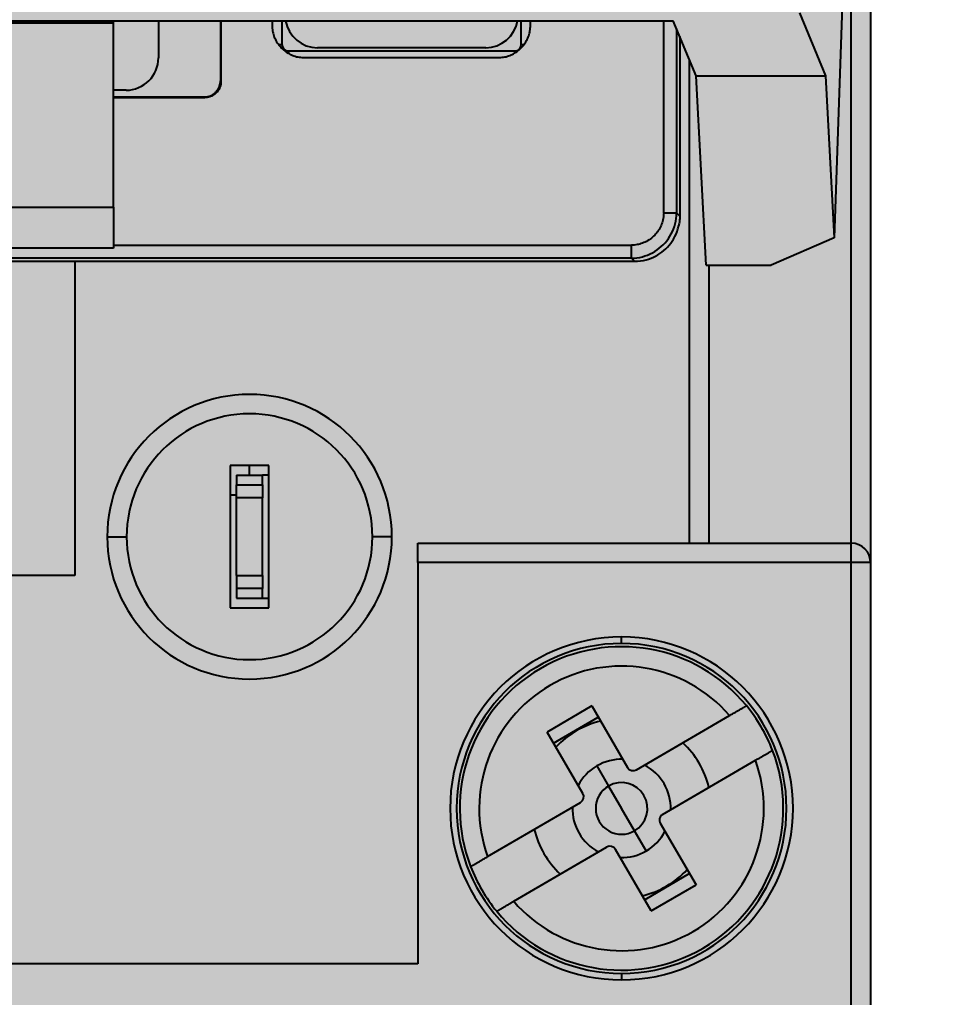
# Model space of a CAD drawing. Extents: x -20 to 1437, y -5898 to 436.
# Drawn here: x 955.69 to 969.89, y 50.24 to 65.35 of the extents above; entities that cross this region are included whole.
import ezdxf

# ---------------------------------------------------------------- set-up
doc = ezdxf.new("R2010")
doc.units = 0
doc.layers.add('MAIN-1', color=7, linetype='Continuous')
doc.layers.add('SYMS', color=7, linetype='Continuous')
doc.dimstyles.new('ISO-25', dxfattribs={"dimtxt": 2.5, "dimasz": 2.5, "dimexe": 1.25, "dimexo": 0.625, "dimtad": 1, "dimtxsty": 'Standard', "dimcen": 2.5, "dimadec": 0, "dimazin": 0, "dimtfac": 1, "dimtmove": 0, "dimatfit": 3, "dimfxl": 1, "dimarcsym": 0})

# ---------------------------------------------------------------- blocks, each defined once
blk = doc.blocks.new('*D43')
at = {"layer": 'Defpoints', "color": 0, "transparency": 16777216}
for p in [(1014.705, 432.767), (752.055, 274.435), (1014.705, -31.651)]:
    blk.add_point(p, dxfattribs=at)
at = {"layer": 'SYMS', "color": 0, "lineweight": -2, "transparency": 16777216}
for p, q in [((752.055, 275.06), (752.055, 434.017)), ((1014.705, -31.026), (1014.705, 434.017)), ((754.555, 432.767), (1012.205, 432.767))]:
    blk.add_line(p, q, dxfattribs=at)
at = {"layer": 'SYMS', "color": 0, "transparency": 16777216}
for points in [[(754.555, 433.183), (754.555, 432.35), (752.055, 432.767)], [(1012.205, 433.183), (1012.205, 432.35), (1014.705, 432.767)]]:
    blk.add_solid(points, dxfattribs=at)
at = {"layer": 'SYMS', "color": 0, "transparency": 16777216, "insert": (883.38, 434.85), "char_height": 2.5, "attachment_point": 5}
blk.add_mtext('262,65', dxfattribs=at)

msp = doc.modelspace()

# ---------------------------------------------------------------- hatches: boundary and pattern name
at = {"layer": 'SYMS', "true_color": 0x636466}
h = msp.add_hatch(color=251, dxfattribs=at)
h.dxf.hatch_style = 1
h.paths.add_polyline_path([(941.944, 38.159), (968.844, 38.159), (968.844, 117.159), (941.944, 117.159)])

# ---------------------------------------------------------------- linework, layer by layer
at = {"layer": 'MAIN-1'}
for p, q in [((968.844, 74.559), (968.844, 56.959)), ((968.544, 57.259), (968.544, 66.259)), ((968.416, 65.959), (968.278, 61.978)), ((967.742, 65.459), (968.146, 64.484)), ((944.885, 65.332), (965.794, 65.332)), ((957.139, 65.296), (957.139, 65.332)), ((957.835, 65.332), (957.835, 64.762)), ((958.794, 65.332), (958.794, 64.406)), ((958.802, 65.332), (958.802, 64.398)), ((959.594, 65.332), (959.594, 65.266)), ((959.744, 65.332), (959.744, 64.969)), ((963.444, 64.969), (963.444, 65.332)), ((963.585, 65.266), (963.585, 65.332)), ((965.645, 62.366), (965.645, 65.332)), ((966.146, 64.484), (965.794, 65.332)), ((957.139, 65.296), (953.539, 65.296)), ((957.139, 62.455), (957.139, 65.296)), ((959.594, 65.266), (959.594, 65.244)), ((959.594, 65.244), (959.595, 65.223)), ((959.595, 65.223), (959.597, 65.202)), ((959.597, 65.202), (959.6, 65.181)), ((959.6, 65.181), (959.604, 65.161)), ((959.604, 65.161), (959.608, 65.141)), ((963.57, 65.141), (963.575, 65.161)), ((963.575, 65.161), (963.578, 65.181)), ((963.578, 65.181), (963.581, 65.202)), ((963.581, 65.202), (963.583, 65.223)), ((963.583, 65.223), (963.585, 65.244)), ((963.585, 65.244), (963.585, 65.266)), ((965.845, 65.211), (965.845, 62.366)), ((959.608, 65.141), (959.614, 65.122)), ((959.614, 65.122), (959.62, 65.102)), ((959.62, 65.102), (959.627, 65.083)), ((959.627, 65.083), (959.634, 65.065)), ((959.634, 65.065), (959.643, 65.046)), ((959.643, 65.046), (959.652, 65.028)), ((959.652, 65.028), (959.662, 65.011)), ((959.662, 65.011), (959.673, 64.994)), ((963.505, 64.994), (963.516, 65.011)), ((963.516, 65.011), (963.527, 65.028)), ((963.527, 65.028), (963.536, 65.046)), ((963.536, 65.046), (963.544, 65.065)), ((963.544, 65.065), (963.552, 65.083)), ((963.552, 65.083), (963.559, 65.102)), ((963.559, 65.102), (963.565, 65.122)), ((963.565, 65.122), (963.57, 65.141)), ((965.894, 65.093), (965.894, 62.317)), ((959.673, 64.994), (959.685, 64.977)), ((959.685, 64.977), (959.698, 64.96)), ((959.691, 64.969), (959.744, 64.969)), ((959.698, 64.96), (959.711, 64.944)), ((959.711, 64.944), (959.725, 64.928)), ((959.725, 64.928), (959.74, 64.912)), ((959.74, 64.912), (959.756, 64.897)), ((959.756, 64.897), (959.772, 64.883)), ((959.772, 64.883), (959.788, 64.87)), ((959.788, 64.87), (959.804, 64.857)), ((959.804, 64.857), (959.821, 64.845)), ((959.844, 64.869), (959.844, 64.831)), ((959.844, 64.869), (963.344, 64.869)), ((962.894, 64.919), (960.294, 64.919)), ((963.344, 64.837), (963.344, 64.869)), ((963.357, 64.845), (963.374, 64.857)), ((963.374, 64.857), (963.391, 64.87)), ((963.391, 64.87), (963.407, 64.883)), ((963.407, 64.883), (963.423, 64.897)), ((963.423, 64.897), (963.439, 64.912)), ((963.439, 64.912), (963.454, 64.928)), ((963.444, 64.969), (963.488, 64.969)), ((963.454, 64.928), (963.468, 64.944)), ((963.468, 64.944), (963.481, 64.96)), ((963.481, 64.96), (963.494, 64.977)), ((963.494, 64.977), (963.505, 64.994)), ((959.821, 64.845), (959.839, 64.834)), ((959.839, 64.834), (959.856, 64.824)), ((959.856, 64.824), (959.874, 64.815)), ((959.874, 64.815), (959.892, 64.806)), ((959.892, 64.806), (959.911, 64.799)), ((959.911, 64.799), (959.93, 64.792)), ((959.93, 64.792), (959.949, 64.786)), ((959.949, 64.786), (959.969, 64.78)), ((959.969, 64.78), (959.989, 64.776)), ((959.989, 64.776), (960.009, 64.772)), ((960.009, 64.772), (960.03, 64.77)), ((960.03, 64.77), (960.051, 64.768)), ((960.051, 64.768), (960.072, 64.766)), ((960.072, 64.766), (960.094, 64.766)), ((960.094, 64.766), (963.085, 64.766)), ((963.085, 64.766), (963.107, 64.766)), ((963.107, 64.766), (963.128, 64.768)), ((963.128, 64.768), (963.149, 64.77)), ((963.149, 64.77), (963.169, 64.772)), ((963.169, 64.772), (963.19, 64.776)), ((963.19, 64.776), (963.21, 64.78)), ((963.21, 64.78), (963.229, 64.786)), ((963.229, 64.786), (963.249, 64.792)), ((963.249, 64.792), (963.268, 64.799)), ((963.268, 64.799), (963.286, 64.806)), ((963.286, 64.806), (963.304, 64.815)), ((963.304, 64.815), (963.322, 64.824)), ((963.322, 64.824), (963.34, 64.834)), ((963.34, 64.834), (963.357, 64.845)), ((966.044, 57.259), (966.044, 64.731)), ((958.793, 64.395), (958.794, 64.406)), ((958.802, 64.398), (958.794, 64.406)), ((958.802, 64.398), (958.802, 64.386)), ((966.3, 61.556), (966.146, 64.484)), ((966.146, 64.484), (968.146, 64.484)), ((968.146, 64.484), (968.278, 61.978)), ((957.335, 64.262), (957.139, 64.262)), ((958.732, 64.242), (958.739, 64.251)), ((958.739, 64.251), (958.746, 64.26)), ((958.746, 64.26), (958.752, 64.269)), ((958.755, 64.251), (958.748, 64.242)), ((958.752, 64.269), (958.758, 64.278)), ((958.761, 64.26), (958.755, 64.251)), ((958.758, 64.278), (958.764, 64.288)), ((958.767, 64.27), (958.761, 64.26)), ((958.764, 64.288), (958.769, 64.298)), ((958.773, 64.279), (958.767, 64.27)), ((958.769, 64.298), (958.774, 64.308)), ((958.778, 64.289), (958.773, 64.279)), ((958.774, 64.308), (958.778, 64.318)), ((958.778, 64.318), (958.781, 64.329)), ((958.782, 64.299), (958.778, 64.289)), ((958.781, 64.329), (958.785, 64.339)), ((958.786, 64.31), (958.782, 64.299)), ((958.785, 64.339), (958.787, 64.35)), ((958.79, 64.32), (958.786, 64.31)), ((958.787, 64.35), (958.79, 64.361)), ((958.79, 64.361), (958.791, 64.372)), ((958.793, 64.331), (958.79, 64.32)), ((958.791, 64.372), (958.793, 64.383)), ((958.793, 64.383), (958.793, 64.395)), ((958.796, 64.341), (958.793, 64.331)), ((958.798, 64.352), (958.796, 64.341)), ((958.8, 64.363), (958.798, 64.352)), ((958.801, 64.374), (958.8, 64.363)), ((958.802, 64.386), (958.801, 64.374)), ((958.544, 64.156), (957.139, 64.156)), ((957.139, 64.148), (958.552, 64.148)), ((958.544, 64.156), (958.555, 64.157)), ((958.544, 64.156), (958.552, 64.148)), ((958.564, 64.148), (958.552, 64.148)), ((958.555, 64.157), (958.567, 64.157)), ((958.576, 64.149), (958.564, 64.148)), ((958.567, 64.157), (958.578, 64.159)), ((958.587, 64.15), (958.576, 64.149)), ((958.578, 64.159), (958.589, 64.16)), ((958.598, 64.152), (958.587, 64.15)), ((958.589, 64.16), (958.6, 64.163)), ((958.609, 64.154), (958.598, 64.152)), ((958.6, 64.163), (958.611, 64.165)), ((958.619, 64.157), (958.609, 64.154)), ((958.611, 64.165), (958.621, 64.169)), ((958.63, 64.16), (958.619, 64.157)), ((958.621, 64.169), (958.632, 64.172)), ((958.64, 64.163), (958.63, 64.16)), ((958.632, 64.172), (958.642, 64.176)), ((958.651, 64.168), (958.64, 64.163)), ((958.642, 64.176), (958.652, 64.181)), ((958.661, 64.172), (958.651, 64.168)), ((958.652, 64.181), (958.662, 64.186)), ((958.671, 64.177), (958.661, 64.172)), ((958.662, 64.186), (958.672, 64.192)), ((958.68, 64.183), (958.671, 64.177)), ((958.672, 64.192), (958.681, 64.198)), ((958.69, 64.189), (958.68, 64.183)), ((958.681, 64.198), (958.69, 64.204)), ((958.69, 64.204), (958.699, 64.211)), ((958.699, 64.195), (958.69, 64.189)), ((958.699, 64.211), (958.708, 64.218)), ((958.708, 64.202), (958.699, 64.195)), ((958.708, 64.218), (958.716, 64.226)), ((958.717, 64.209), (958.708, 64.202)), ((958.716, 64.226), (958.724, 64.234)), ((958.725, 64.217), (958.717, 64.209)), ((958.724, 64.234), (958.732, 64.242)), ((958.733, 64.225), (958.725, 64.217)), ((958.741, 64.233), (958.733, 64.225)), ((958.748, 64.242), (958.741, 64.233)), ((953.539, 62.455), (957.139, 62.455)), ((957.139, 62.455), (957.139, 61.82)), ((965.64, 62.299), (965.637, 62.277)), ((965.643, 62.321), (965.64, 62.299)), ((965.644, 62.343), (965.643, 62.321)), ((965.645, 62.366), (965.644, 62.343)), ((965.645, 62.366), (965.845, 62.366)), ((965.839, 62.279), (965.843, 62.322)), ((965.843, 62.322), (965.845, 62.366)), ((965.894, 62.317), (965.845, 62.366)), ((965.894, 62.294), (965.893, 62.275)), ((965.894, 62.317), (965.894, 62.316)), ((965.894, 62.316), (965.894, 62.316)), ((965.894, 62.316), (965.894, 62.315)), ((965.894, 62.315), (965.894, 62.314)), ((965.894, 62.314), (965.894, 62.314)), ((965.894, 62.314), (965.894, 62.313)), ((965.894, 62.313), (965.894, 62.313)), ((965.894, 62.313), (965.894, 62.312)), ((965.894, 62.312), (965.894, 62.311)), ((965.894, 62.311), (965.894, 62.311)), ((965.894, 62.311), (965.894, 62.31)), ((965.894, 62.31), (965.894, 62.31)), ((965.894, 62.31), (965.894, 62.309)), ((965.894, 62.309), (965.894, 62.308)), ((965.894, 62.308), (965.894, 62.308)), ((965.894, 62.308), (965.894, 62.307)), ((965.894, 62.307), (965.894, 62.307)), ((965.894, 62.307), (965.894, 62.306)), ((965.894, 62.306), (965.894, 62.305)), ((965.894, 62.305), (965.894, 62.305)), ((965.894, 62.305), (965.894, 62.304)), ((965.894, 62.304), (965.894, 62.302)), ((965.894, 62.302), (965.894, 62.301)), ((965.894, 62.301), (965.894, 62.3)), ((965.894, 62.3), (965.894, 62.299)), ((965.894, 62.299), (965.894, 62.298)), ((965.894, 62.298), (965.894, 62.297)), ((965.894, 62.297), (965.894, 62.296)), ((965.894, 62.296), (965.894, 62.295)), ((965.894, 62.295), (965.894, 62.294)), ((965.596, 62.15), (965.585, 62.13)), ((965.605, 62.171), (965.596, 62.15)), ((965.613, 62.192), (965.605, 62.171)), ((965.621, 62.213), (965.613, 62.192)), ((965.627, 62.234), (965.621, 62.213)), ((965.632, 62.255), (965.627, 62.234)), ((965.637, 62.277), (965.632, 62.255)), ((965.797, 62.115), (965.811, 62.155)), ((965.811, 62.155), (965.823, 62.195)), ((965.823, 62.195), (965.832, 62.237)), ((965.832, 62.237), (965.839, 62.279)), ((965.866, 62.121), (965.878, 62.168)), ((965.881, 62.185), (965.878, 62.168)), ((965.884, 62.203), (965.881, 62.185)), ((965.887, 62.221), (965.884, 62.203)), ((965.889, 62.239), (965.887, 62.221)), ((965.891, 62.257), (965.889, 62.239)), ((965.893, 62.275), (965.891, 62.257)), ((965.474, 61.989), (965.456, 61.975)), ((965.49, 62.005), (965.474, 61.989)), ((965.506, 62.02), (965.49, 62.005)), ((965.521, 62.037), (965.506, 62.02)), ((965.536, 62.054), (965.521, 62.037)), ((965.549, 62.072), (965.536, 62.054)), ((965.562, 62.091), (965.549, 62.072)), ((965.574, 62.11), (965.562, 62.091)), ((965.585, 62.13), (965.574, 62.11)), ((965.718, 61.968), (965.741, 62.003)), ((965.741, 62.003), (965.762, 62.039)), ((965.762, 62.039), (965.78, 62.077)), ((965.78, 62.077), (965.797, 62.115)), ((965.799, 61.961), (965.818, 61.998)), ((965.818, 61.998), (965.836, 62.036)), ((965.836, 62.036), (965.852, 62.077)), ((965.852, 62.077), (965.866, 62.121)), ((957.139, 61.866), (965.145, 61.866)), ((965.168, 61.867), (965.145, 61.866)), ((965.145, 61.666), (965.145, 61.866)), ((965.19, 61.868), (965.168, 61.867)), ((965.212, 61.871), (965.19, 61.868)), ((965.234, 61.874), (965.212, 61.871)), ((965.256, 61.878), (965.234, 61.874)), ((965.277, 61.884), (965.256, 61.878)), ((965.298, 61.89), (965.277, 61.884)), ((965.319, 61.898), (965.298, 61.89)), ((965.34, 61.906), (965.319, 61.898)), ((965.361, 61.915), (965.34, 61.906)), ((965.381, 61.925), (965.361, 61.915)), ((965.401, 61.937), (965.381, 61.925)), ((965.42, 61.949), (965.401, 61.937)), ((965.438, 61.961), (965.42, 61.949)), ((965.456, 61.975), (965.438, 61.961)), ((965.576, 61.818), (965.608, 61.845)), ((965.608, 61.845), (965.638, 61.873)), ((965.638, 61.873), (965.666, 61.903)), ((965.666, 61.903), (965.693, 61.935)), ((965.676, 61.809), (965.703, 61.836)), ((965.693, 61.935), (965.718, 61.968)), ((965.703, 61.836), (965.73, 61.865)), ((965.73, 61.865), (965.754, 61.895)), ((965.754, 61.895), (965.777, 61.927)), ((965.777, 61.927), (965.799, 61.961)), ((968.278, 61.978), (967.304, 61.556)), ((957.139, 61.82), (953.539, 61.82)), ((965.232, 61.672), (965.274, 61.678)), ((965.274, 61.678), (965.315, 61.688)), ((965.315, 61.688), (965.356, 61.7)), ((965.356, 61.7), (965.396, 61.714)), ((965.396, 61.714), (965.434, 61.73)), ((965.434, 61.73), (965.472, 61.749)), ((965.45, 61.664), (965.487, 61.679)), ((965.472, 61.749), (965.508, 61.77)), ((965.487, 61.679), (965.521, 61.697)), ((965.508, 61.77), (965.542, 61.793)), ((965.521, 61.697), (965.555, 61.716)), ((965.542, 61.793), (965.576, 61.818)), ((965.555, 61.716), (965.587, 61.737)), ((965.587, 61.737), (965.618, 61.76)), ((965.618, 61.76), (965.647, 61.784)), ((965.647, 61.784), (965.676, 61.809)), ((965.145, 61.666), (945.642, 61.666)), ((955.394, 61.618), (965.194, 61.617)), ((956.544, 61.618), (956.544, 56.759)), ((965.145, 61.666), (965.189, 61.667)), ((965.145, 61.666), (965.194, 61.617)), ((965.189, 61.667), (965.232, 61.672)), ((965.194, 61.617), (965.242, 61.619)), ((965.242, 61.619), (965.287, 61.623)), ((965.287, 61.623), (965.331, 61.629)), ((965.331, 61.629), (965.373, 61.639)), ((965.373, 61.639), (965.412, 61.65)), ((965.412, 61.65), (965.45, 61.664)), ((966.3, 61.556), (967.304, 61.556)), ((966.344, 61.556), (966.344, 57.259)), ((959.544, 58.459), (958.944, 58.459)), ((958.944, 58.459), (958.944, 56.259)), ((959.244, 58.309), (959.244, 58.459)), ((959.544, 56.259), (959.544, 58.459)), ((959.044, 58.309), (959.044, 58.159)), ((959.044, 58.309), (959.444, 58.309)), ((959.544, 58.309), (959.444, 58.309)), ((959.444, 58.159), (959.444, 58.309)), ((959.044, 57.959), (959.044, 58.159)), ((959.044, 58.159), (959.444, 58.159)), ((959.444, 58.159), (959.444, 57.959)), ((958.944, 58.009), (959.044, 58.009)), ((959.044, 56.759), (959.044, 57.959)), ((959.444, 57.959), (959.044, 57.959)), ((959.444, 56.759), (959.444, 57.959)), ((957.044, 57.359), (957.344, 57.359)), ((961.444, 57.359), (961.144, 57.359)), ((961.844, 57.259), (968.544, 57.259)), ((961.844, 56.959), (961.844, 57.259)), ((968.544, 56.959), (968.544, 57.259)), ((961.844, 56.959), (961.844, 50.759)), ((968.544, 56.959), (961.844, 56.959)), ((968.544, 47.359), (968.544, 56.959)), ((968.844, 56.959), (968.544, 56.959)), ((968.844, 56.959), (968.844, 47.359)), ((956.544, 56.759), (954.244, 56.759)), ((959.044, 56.759), (959.044, 56.559)), ((959.044, 56.759), (959.444, 56.759)), ((959.444, 56.759), (959.444, 56.559)), ((959.444, 56.559), (959.044, 56.559)), ((959.044, 56.559), (959.044, 56.409)), ((959.444, 56.409), (959.444, 56.559)), ((959.044, 56.409), (959.444, 56.409)), ((959.444, 56.409), (959.544, 56.409)), ((958.944, 56.259), (959.544, 56.259)), ((964.994, 55.709), (964.994, 55.809)), ((964.533, 54.743), (963.842, 54.34)), ((964.533, 54.743), (965.087, 53.792)), ((966.874, 54.719), (966.881, 54.723)), ((966.881, 54.723), (966.887, 54.726)), ((966.887, 54.726), (966.893, 54.73)), ((966.893, 54.73), (966.898, 54.733)), ((966.898, 54.733), (966.903, 54.736)), ((966.903, 54.736), (966.907, 54.738)), ((966.907, 54.738), (966.911, 54.74)), ((966.911, 54.74), (966.914, 54.742)), ((966.914, 54.742), (966.917, 54.744)), ((966.917, 54.744), (966.92, 54.745)), ((966.92, 54.745), (966.921, 54.746)), ((966.921, 54.746), (966.923, 54.747)), ((966.923, 54.747), (966.924, 54.748)), ((966.924, 54.748), (966.924, 54.748)), ((965.224, 53.756), (966.661, 54.594)), ((966.661, 54.594), (966.673, 54.602)), ((966.673, 54.602), (966.685, 54.609)), ((966.685, 54.609), (966.697, 54.616)), ((966.697, 54.616), (966.709, 54.623)), ((966.709, 54.623), (966.721, 54.629)), ((966.721, 54.629), (966.732, 54.636)), ((966.732, 54.636), (966.743, 54.642)), ((966.743, 54.642), (966.754, 54.649)), ((966.754, 54.649), (966.765, 54.655)), ((966.765, 54.655), (966.776, 54.661)), ((966.776, 54.661), (966.786, 54.668)), ((966.786, 54.668), (966.796, 54.674)), ((966.796, 54.674), (966.806, 54.679)), ((966.806, 54.679), (966.816, 54.685)), ((966.816, 54.685), (966.826, 54.691)), ((966.826, 54.691), (966.835, 54.696)), ((966.835, 54.696), (966.843, 54.701)), ((966.843, 54.701), (966.852, 54.706)), ((966.852, 54.706), (966.86, 54.71)), ((966.86, 54.71), (966.867, 54.715)), ((966.867, 54.715), (966.874, 54.719)), ((963.943, 54.167), (964.634, 54.57)), ((964.396, 53.389), (963.842, 54.34)), ((967.168, 53.964), (967.179, 53.97)), ((967.179, 53.97), (967.189, 53.977)), ((967.189, 53.977), (967.2, 53.983)), ((967.2, 53.983), (967.21, 53.988)), ((967.21, 53.988), (967.219, 53.994)), ((967.219, 53.994), (967.229, 54)), ((967.229, 54), (967.238, 54.005)), ((967.238, 54.005), (967.247, 54.01)), ((967.247, 54.01), (967.255, 54.015)), ((967.255, 54.015), (967.263, 54.019)), ((967.263, 54.019), (967.27, 54.024)), ((967.27, 54.024), (967.277, 54.028)), ((967.277, 54.028), (967.284, 54.032)), ((967.284, 54.032), (967.29, 54.035)), ((967.29, 54.035), (967.296, 54.039)), ((967.296, 54.039), (967.301, 54.042)), ((967.301, 54.042), (967.306, 54.045)), ((967.306, 54.045), (967.31, 54.047)), ((967.31, 54.047), (967.314, 54.049)), ((967.314, 54.049), (967.318, 54.051)), ((967.318, 54.051), (967.32, 54.053)), ((967.32, 54.053), (967.323, 54.054)), ((967.323, 54.054), (967.325, 54.055)), ((967.325, 54.055), (967.326, 54.056)), ((967.326, 54.056), (967.327, 54.057)), ((967.327, 54.057), (967.327, 54.057)), ((965.627, 53.065), (967.064, 53.903)), ((967.064, 53.903), (967.076, 53.911)), ((967.076, 53.911), (967.089, 53.918)), ((967.089, 53.918), (967.1, 53.925)), ((967.1, 53.925), (967.112, 53.932)), ((967.112, 53.932), (967.124, 53.938)), ((967.124, 53.938), (967.135, 53.945)), ((967.135, 53.945), (967.146, 53.951)), ((967.146, 53.951), (967.157, 53.958)), ((967.157, 53.958), (967.168, 53.964)), ((964.611, 53.815), (964.792, 53.504)), ((964.792, 53.504), (964.994, 53.159)), ((962.923, 52.415), (964.36, 53.253)), ((965.195, 52.813), (964.994, 53.159)), ((965.591, 52.929), (966.145, 51.978)), ((965.376, 52.503), (965.195, 52.813)), ((963.327, 51.723), (964.763, 52.562)), ((965.454, 51.575), (964.9, 52.526)), ((962.733, 52.303), (962.741, 52.308)), ((962.741, 52.308), (962.75, 52.313)), ((962.75, 52.313), (962.759, 52.318)), ((962.759, 52.318), (962.768, 52.324)), ((962.768, 52.324), (962.778, 52.33)), ((962.778, 52.33), (962.788, 52.335)), ((962.788, 52.335), (962.798, 52.341)), ((962.798, 52.341), (962.809, 52.348)), ((962.809, 52.348), (962.819, 52.354)), ((962.819, 52.354), (962.83, 52.36)), ((962.83, 52.36), (962.841, 52.366)), ((962.841, 52.366), (962.852, 52.373)), ((962.852, 52.373), (962.864, 52.38)), ((962.864, 52.38), (962.875, 52.386)), ((962.875, 52.386), (962.887, 52.393)), ((962.887, 52.393), (962.899, 52.4)), ((962.899, 52.4), (962.911, 52.407)), ((962.911, 52.407), (962.923, 52.415)), ((962.66, 52.261), (962.661, 52.261)), ((962.661, 52.261), (962.662, 52.262)), ((962.662, 52.262), (962.663, 52.263)), ((962.663, 52.263), (962.665, 52.264)), ((962.665, 52.264), (962.667, 52.265)), ((962.667, 52.265), (962.67, 52.267)), ((962.67, 52.267), (962.673, 52.269)), ((962.673, 52.269), (962.677, 52.271)), ((962.677, 52.271), (962.681, 52.273)), ((962.681, 52.273), (962.686, 52.276)), ((962.686, 52.276), (962.691, 52.279)), ((962.691, 52.279), (962.697, 52.283)), ((962.697, 52.283), (962.703, 52.286)), ((962.703, 52.286), (962.71, 52.29)), ((962.71, 52.29), (962.717, 52.294)), ((962.717, 52.294), (962.725, 52.299)), ((962.725, 52.299), (962.733, 52.303)), ((966.045, 52.151), (965.354, 51.748)), ((965.454, 51.575), (966.145, 51.978)), ((963.278, 51.695), (963.29, 51.702)), ((963.29, 51.702), (963.302, 51.709)), ((963.302, 51.709), (963.314, 51.716)), ((963.314, 51.716), (963.327, 51.723)), ((963.064, 51.57), (963.065, 51.571)), ((963.064, 51.57), (963.064, 51.57)), ((963.065, 51.571), (963.066, 51.571)), ((963.066, 51.571), (963.068, 51.573)), ((963.068, 51.573), (963.07, 51.574)), ((963.07, 51.574), (963.073, 51.576)), ((963.073, 51.576), (963.076, 51.577)), ((963.076, 51.577), (963.08, 51.58)), ((963.08, 51.58), (963.084, 51.582)), ((963.084, 51.582), (963.089, 51.585)), ((963.089, 51.585), (963.094, 51.588)), ((963.094, 51.588), (963.1, 51.591)), ((963.1, 51.591), (963.106, 51.595)), ((963.106, 51.595), (963.113, 51.599)), ((963.113, 51.599), (963.12, 51.603)), ((963.12, 51.603), (963.128, 51.607)), ((963.128, 51.607), (963.136, 51.612)), ((963.136, 51.612), (963.144, 51.617)), ((963.144, 51.617), (963.153, 51.622)), ((963.153, 51.622), (963.162, 51.627)), ((963.162, 51.627), (963.171, 51.633)), ((963.171, 51.633), (963.181, 51.639)), ((963.181, 51.639), (963.191, 51.644)), ((963.191, 51.644), (963.201, 51.65)), ((963.201, 51.65), (963.212, 51.656)), ((963.212, 51.656), (963.222, 51.663)), ((963.222, 51.663), (963.233, 51.669)), ((963.233, 51.669), (963.244, 51.675)), ((963.244, 51.675), (963.255, 51.682)), ((963.255, 51.682), (963.267, 51.689)), ((963.267, 51.689), (963.278, 51.695)), ((961.844, 50.759), (948.944, 50.759)), ((964.994, 50.609), (964.994, 50.509))]:
    msp.add_line(p, q, dxfattribs=at)
for centre, radius, start, end in [((960.294, 65.419), 0.5, 189.9806, 270), ((962.894, 65.419), 0.5, 270, 350.0194), ((959.844, 64.969), 0.1, 180, 270), ((963.344, 64.969), 0.1, 270, 0), ((957.335, 64.762), 0.5, 270, 0), ((959.244, 57.359), 2.2, 0, 180), ((959.244, 57.359), 1.9, 0, 180), ((959.244, 57.359), 2.2, 180, 0), ((959.244, 57.359), 1.9, 180, 0), ((968.544, 56.959), 0.3, 0, 90), ((964.994, 53.159), 2.65, 0, 180), ((964.994, 53.159), 2.55, 90, 270), ((964.994, 53.159), 2.5, 39.4607, 201.047), ((964.994, 53.159), 2.55, 270, 90), ((964.994, 53.159), 2.2, 40.7295, 199.7781), ((964.994, 53.159), 2.5, 30.2538, 39.4607), ((964.994, 53.159), 1.388, 103.5005, 120.2538), ((964.994, 53.159), 1.388, 120.2538, 137.0071), ((964.994, 53.159), 2.5, 21.0469, 30.2538), ((964.994, 53.159), 1.388, 13.5006, 47.0071), ((964.994, 53.159), 2.5, 219.4607, 21.0469), ((964.994, 53.159), 2.2, 220.7295, 19.7781), ((964.994, 53.159), 0.76, 88.4865, 120.2538), ((964.994, 53.159), 0.76, 358.4865, 62.0212), ((964.994, 53.159), 0.76, 120.2538, 152.0212), ((965.174, 53.843), 0.1, 210.2538, 300.2538), ((964.994, 53.159), 0.4, 300.2539, 120.2538), ((964.31, 53.339), 0.1, 300.2538, 30.2538), ((964.994, 53.159), 0.4, 120.2538, 300.2539), ((964.994, 53.159), 2.65, 180, 0), ((964.994, 53.159), 0.76, 178.4865, 242.0212), ((965.678, 52.979), 0.1, 120.2538, 210.2538), ((964.994, 53.159), 1.388, 193.5005, 227.0071), ((964.994, 53.159), 0.76, 300.2539, 332.0212), ((964.814, 52.475), 0.1, 30.2538, 120.2538), ((964.994, 53.159), 0.76, 268.4865, 300.2539), ((964.994, 53.159), 2.5, 201.047, 210.2538), ((964.994, 53.159), 1.388, 300.2538, 317.0071), ((964.994, 53.159), 2.5, 210.2538, 219.4607), ((964.994, 53.159), 1.388, 283.5005, 300.2538)]:
    msp.add_arc(centre, radius, start, end, dxfattribs=at)
at = {"layer": 'SYMS'}
msp.add_lwpolyline([(941.944, 117.159), (968.844, 117.159), (968.844, 38.159), (941.944, 38.159)], close=True, dxfattribs=at)

# ---------------------------------------------------------------- dimensions: what is measured, and where the dimension line sits
dim = msp.add_linear_dim(base=(1014.705, 432.767), p1=(752.055, 274.435), p2=(1014.705, -31.651), dimstyle='ISO-25', dxfattribs=at)
dim.commit()
dim.dimension.update_dxf_attribs({"geometry": '*D43', "text_midpoint": (883.38, 434.85)})

doc.saveas('drawing.dxf')
